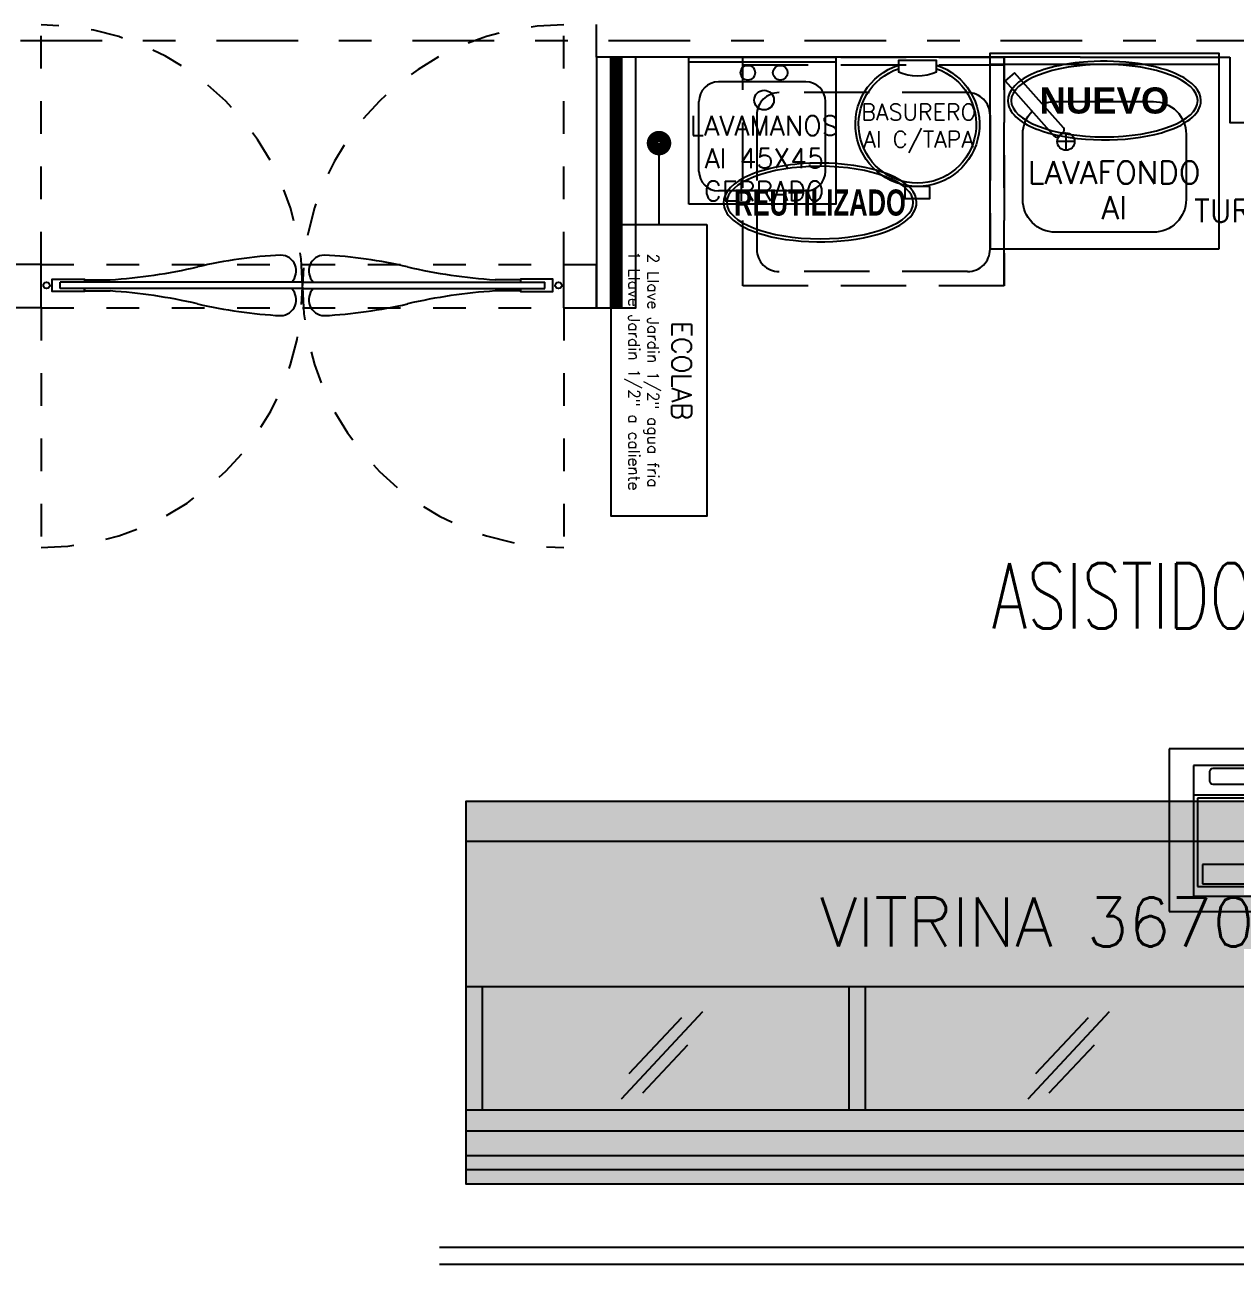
# Model space of a CAD drawing. Header units: millimetres. Extents: x 340 to 1003762, y 22 to 362022.
# Drawn here: x 416.212 to 419.917, y 86.601 to 90.395 of the extents above; entities that cross this region are included whole.
import ezdxf
from ezdxf.enums import TextEntityAlignment as Align
from ezdxf.xclip import XClip

# ---------------------------------------------------------------- set-up
doc = ezdxf.new("R2010")
doc.units = ezdxf.units.MM
doc.header["$XCLIPFRAME"] = 0
for name, pattern in [('LSBB_P_002 - PLANTA 1° NIVEL SALA DE VENTAS$0$000_ALTILLO PROPUESTA$0$HIDDEN', [0.375, 0.25, -0.125]), ('LSBB_P_002 - PLANTA 1° NIVEL SALA DE VENTAS$0$CONTINUOS', [0]), ('LSBB_P_002 - PLANTA 1° NIVEL SALA DE VENTAS$0$DASHDOT2', [0.5, 0.25, -0.125, 0, -0.125]), ('LSBB_P_002 - PLANTA 1° NIVEL SALA DE VENTAS$0$DASHED', [0.75, 0.5, -0.25]), ('LSBB_P_002 - PLANTA 1° NIVEL SALA DE VENTAS$0$HIDDEN2', [0.1875, 0.125, -0.0625])]:
    doc.linetypes.add(name, pattern=pattern)
for name, color, linetype in [('LSBB_P_002 - PLANTA 1° NIVEL SALA DE VENTAS$0$A-ACTIVOS NUEVOS', 20, 'Continuous'), ('LSBB_P_002 - PLANTA 1° NIVEL SALA DE VENTAS$0$A-ACTIVOS REUTILIZADOS', 7, 'Continuous'), ('LSBB_P_002 - PLANTA 1° NIVEL SALA DE VENTAS$0$A-Artefactos', 8, 'Continuous'), ('LSBB_P_002 - PLANTA 1° NIVEL SALA DE VENTAS$0$A-DEMOLICIONES', 30, 'LSBB_P_002 - PLANTA 1° NIVEL SALA DE VENTAS$0$DASHED'), ('LSBB_P_002 - PLANTA 1° NIVEL SALA DE VENTAS$0$A-Equipamiento acero inox', 8, 'Continuous'), ('LSBB_P_002 - PLANTA 1° NIVEL SALA DE VENTAS$0$A-LAYOUT', 7, 'Continuous'), ('LSBB_P_002 - PLANTA 1° NIVEL SALA DE VENTAS$0$A-MOBILIARIO', 8, 'Continuous'), ('LSBB_P_002 - PLANTA 1° NIVEL SALA DE VENTAS$0$A-MUEBLES FRIO', 2, 'Continuous'), ('LSBB_P_002 - PLANTA 1° NIVEL SALA DE VENTAS$0$A-PANEL CAMARA NUEVO', 10, 'LSBB_P_002 - PLANTA 1° NIVEL SALA DE VENTAS$0$CONTINUOS'), ('LSBB_P_002 - PLANTA 1° NIVEL SALA DE VENTAS$0$A-SALA DEFENSAS', 9, 'Continuous'), ('LSBB_P_002 - PLANTA 1° NIVEL SALA DE VENTAS$0$A-SE CONSTRUYE RELLENO', 10, 'LSBB_P_002 - PLANTA 1° NIVEL SALA DE VENTAS$0$CONTINUOS'), ('LSBB_P_002 - PLANTA 1° NIVEL SALA DE VENTAS$0$A-Textos', 2, 'Continuous'), ('LSBB_P_002 - PLANTA 1° NIVEL SALA DE VENTAS$0$A-TRAS-EQPM', 8, 'Continuous'), ('LSBB_P_002 - PLANTA 1° NIVEL SALA DE VENTAS$0$E-TABIQUE-CAMARA', 1, 'Continuous'), ('LSBB_P_002 - PLANTA 1° NIVEL SALA DE VENTAS$0$EJES', 8, 'LSBB_P_002 - PLANTA 1° NIVEL SALA DE VENTAS$0$DASHDOT2'), ('LSBB_P_002 - PLANTA 1° NIVEL SALA DE VENTAS$0$LAYOUT$0$A-SALA-HATCH-FIAMBRES', 30, 'Continuous'), ('LSBB_P_002 - PLANTA 1° NIVEL SALA DE VENTAS$0$LLAVES ECOLAB', 90, 'Continuous'), ('LSBB_P_002 - PLANTA 1° NIVEL SALA DE VENTAS$0$PUERTAS', 2, 'Continuous'), ('XREF', 7, 'Continuous')]:
    doc.layers.add(name, color=color, linetype=linetype)
doc.styles.add('LSBB_P_002 - PLANTA 1° NIVEL SALA DE VENTAS$0$ARIAL', font='')
doc.styles.add('LSBB_P_002 - PLANTA 1° NIVEL SALA DE VENTAS$0$century gothic', font='GOTHIC.TTF')
doc.styles.add('LSBB_P_002 - PLANTA 1° NIVEL SALA DE VENTAS$0$REF-LAYOUT N+0.00 E 03$0$REF-LAYOUT N+0.00 E 02$0$1301_Sala de Venta$0$ARQ', font='SIMPLEX.shx')
doc.styles.add('LSBB_P_002 - PLANTA 1° NIVEL SALA DE VENTAS$0$ROMANS', font='romans')
doc.styles.get('LSBB_P_002 - PLANTA 1° NIVEL SALA DE VENTAS$0$ARIAL').set_extended_font_data('Arial', bold=True)

# ---------------------------------------------------------------- blocks, each defined once
blk = doc.blocks.new('LSBB_P_002 - PLANTA 1° NIVEL SALA DE VENTAS$0$A$C6D5A0C58')
at = {"layer": 'LSBB_P_002 - PLANTA 1° NIVEL SALA DE VENTAS$0$A-ACTIVOS REUTILIZADOS', "extrusion": (0, 0, -1)}
blk.add_ellipse((0, 0), major_axis=(0.2855, 0), ratio=0.388575, dxfattribs=at)
at = {"layer": 'LSBB_P_002 - PLANTA 1° NIVEL SALA DE VENTAS$0$A-ACTIVOS REUTILIZADOS'}
blk.add_open_spline([(0.2955, 0), (0.2955, -0.021), (0.2828, -0.0409), (0.2407, -0.0737), (0.2108, -0.0875), (0.0693, -0.1291), (-0.0893, -0.1272), (-0.2453, -0.0748), (-0.2842, -0.048), (-0.3027, 0.019), (-0.2777, 0.0523), (-0.188, 0.0987), (-0.1218, 0.1143), (0.0524, 0.1263), (0.163, 0.1102), (0.2698, 0.0572), (0.2955, 0.0303), (0.2955, 0)], degree=3, knots=[0, 0, 0, 0, 0.461791, 0.461791, 0.923583, 0.923583, 2.283227, 2.283227, 3.034626, 3.034626, 3.786024, 3.786024, 4.537423, 4.537423, 5.618495, 5.618495, 6.283185, 6.283185, 6.283185, 6.283185], dxfattribs=at)
at = {"layer": 'LSBB_P_002 - PLANTA 1° NIVEL SALA DE VENTAS$0$A-ACTIVOS REUTILIZADOS', "style": 'LSBB_P_002 - PLANTA 1° NIVEL SALA DE VENTAS$0$ARIAL', "width": 0.7}
blk.add_text('REUTILIZADO', height=0.08, dxfattribs=at).set_placement((0, 0), align=Align.MIDDLE_CENTER)
blk = doc.blocks.new('LSBB_P_002 - PLANTA 1° NIVEL SALA DE VENTAS$0$Basurero a.inox con tapa')
at = {"layer": 'LSBB_P_002 - PLANTA 1° NIVEL SALA DE VENTAS$0$A-TRAS-EQPM'}
blk.add_lwpolyline([(36252.54, -6635.72), (36256.2, -6635.72), (36256.2, -6647.33), (36252.54, -6647.33)], dxfattribs=at)
blk.add_lwpolyline([(36217.61, -6637.72), (36217.61, -6645.33), (36213.95, -6645.33), (36213.95, -6637.72)], close=True, dxfattribs=at)
at = {"layer": 'LSBB_P_002 - PLANTA 1° NIVEL SALA DE VENTAS$0$A-TRAS-EQPM', "ltscale": 3}
for radius, start, end in [(19, 17.787, 342.213), (18, 18.8112, 341.1888)]:
    blk.add_arc((36236.61, -6641.52), radius, start, end, dxfattribs=at)
at = {"layer": 'LSBB_P_002 - PLANTA 1° NIVEL SALA DE VENTAS$0$A-TRAS-EQPM'}
blk.add_arc((36266.36, -6641.52), 14.99, 157.2212, 202.7788, dxfattribs=at)
blk = doc.blocks.new('LSBB_P_002 - PLANTA 1° NIVEL SALA DE VENTAS$0$BAS')
at = {"layer": 'LSBB_P_002 - PLANTA 1° NIVEL SALA DE VENTAS$0$A-TRAS-EQPM', "linetype": 'Continuous', "extrusion": (0, 0, -1), "xscale": 0.01, "yscale": 0.01, "zscale": -0.01}
blk.add_blockref('LSBB_P_002 - PLANTA 1° NIVEL SALA DE VENTAS$0$Basurero a.inox con tapa', (-813.2584, 115.2507), dxfattribs=at)
at = {"layer": 'LSBB_P_002 - PLANTA 1° NIVEL SALA DE VENTAS$0$A-MOBILIARIO', "ltscale": 0.25, "insert": (450.9047, 48.8395), "char_height": 0.05, "width": 1.146377, "attachment_point": 5, "rotation": 90, "style": 'LSBB_P_002 - PLANTA 1° NIVEL SALA DE VENTAS$0$ROMANS'}
blk.add_mtext('\\A1;BASURERO\\PAI C/TAPA', dxfattribs=at)
blk = doc.blocks.new('LSBB_P_002 - PLANTA 1° NIVEL SALA DE VENTAS$0$PPL doble')
at = {"layer": 'LSBB_P_002 - PLANTA 1° NIVEL SALA DE VENTAS$0$PUERTAS'}
for p, q in [((0, -0.1323), (0, 0)), ((0.1002, 0), (0, 0)), ((0.1002, -0.1323), (0.1002, 0)), ((1.6985, -0.1323), (1.6985, 0)), ((1.6985, 0), (1.7987, 0)), ((1.7987, -0.1323), (1.7987, 0)), ((0.1002, -0.1323), (0, -0.1323)), ((1.6985, -0.1323), (1.7987, -0.1323))]:
    blk.add_line(p, q, dxfattribs=at)
at = {"layer": 'LSBB_P_002 - PLANTA 1° NIVEL SALA DE VENTAS$0$PUERTAS', "color": 8, "linetype": 'LSBB_P_002 - PLANTA 1° NIVEL SALA DE VENTAS$0$HIDDEN2', "ltscale": 0.5}
for p, q in [((0.1002, 0), (1.6985, 0)), ((0.1002, -0.1323), (1.6985, -0.1323))]:
    blk.add_line(p, q, dxfattribs=at)
at = {"layer": 'LSBB_P_002 - PLANTA 1° NIVEL SALA DE VENTAS$0$PUERTAS', "color": 2, "ltscale": 0.5}
for p, q in [((0.1582, -0.0733), (0.1582, -0.0535)), ((0.8994, -0.0535), (0.1582, -0.0535)), ((0.8994, -0.0733), (0.1582, -0.0733)), ((0.8994, -0.0733), (0.8994, -0.0535)), ((0.8994, -0.0733), (0.8994, -0.0535)), ((0.8994, -0.0733), (0.8994, -0.0535)), ((0.8994, -0.0733), (0.8994, -0.0535)), ((0.8994, -0.0535), (1.6406, -0.0535)), ((0.8994, -0.0733), (1.6406, -0.0733)), ((1.6406, -0.0733), (1.6406, -0.0535))]:
    blk.add_line(p, q, dxfattribs=at)
at = {"layer": 'LSBB_P_002 - PLANTA 1° NIVEL SALA DE VENTAS$0$PUERTAS', "color": 4}
for p, q in [((0.2328, -0.0463), (0.2328, -0.0535)), ((0.2328, -0.0463), (0.3107, -0.0463)), ((0.2328, -0.0805), (0.2328, -0.0733)), ((1.566, -0.0463), (1.488, -0.0463)), ((1.566, -0.0463), (1.566, -0.0535)), ((1.566, -0.0805), (1.566, -0.0733)), ((0.2328, -0.0805), (0.3107, -0.0805)), ((1.566, -0.0805), (1.488, -0.0805))]:
    blk.add_line(p, q, dxfattribs=at)
at = {"layer": 'LSBB_P_002 - PLANTA 1° NIVEL SALA DE VENTAS$0$PUERTAS', "color": 8, "linetype": 'LSBB_P_002 - PLANTA 1° NIVEL SALA DE VENTAS$0$HIDDEN2', "ltscale": 0.5}
for points in [[(0.1002, 0), (0.1002, 0.733)], [(1.6985, 0), (1.6985, 0.733)], [(0.1002, -0.1323), (0.1002, -0.8653)], [(1.6985, -0.1323), (1.6985, -0.8653)]]:
    blk.add_lwpolyline(points, dxfattribs=at)
at = {"layer": 'LSBB_P_002 - PLANTA 1° NIVEL SALA DE VENTAS$0$PUERTAS', "color": 4, "elevation": 0.0106}
for points in [[(0.2328, -0.0733), (0.2328, -0.0825), (0.1337, -0.0825), (0.1337, -0.0446), (0.2328, -0.0446), (0.2328, -0.0535)], [(1.566, -0.0733), (1.566, -0.0825), (1.6651, -0.0825), (1.6651, -0.0446), (1.566, -0.0446), (1.566, -0.0535)]]:
    blk.add_lwpolyline(points, dxfattribs=at)
at = {"layer": 'LSBB_P_002 - PLANTA 1° NIVEL SALA DE VENTAS$0$PUERTAS', "color": 4}
for centre in [(0.1167, -0.0634, 0.0106), (1.6821, -0.0634, 0.0106)]:
    blk.add_circle(centre, 0.0099, dxfattribs=at)
at = {"layer": 'LSBB_P_002 - PLANTA 1° NIVEL SALA DE VENTAS$0$PUERTAS', "color": 8, "linetype": 'LSBB_P_002 - PLANTA 1° NIVEL SALA DE VENTAS$0$HIDDEN2', "ltscale": 0.5}
for centre, start, end in [((0.1002, -0.0661), 0.1969, 90), ((1.6986, -0.0662), 90.0017, 179.8007), ((0.1002, -0.0661), 270, 359.8031), ((1.6986, -0.0661), 180.1993, 269.9983)]:
    blk.add_arc(centre, 0.7992, start, end, dxfattribs=at)
at = {"layer": 'LSBB_P_002 - PLANTA 1° NIVEL SALA DE VENTAS$0$PUERTAS', "color": 4}
for centre, radius, start, end in [((0.9126, -1.451, 0.0106), 1.4824, 93.0688, 103.029), ((0.8315, -0.0194, 0.0106), 0.0486, 315.4476, 87.9321), ((0.9672, -0.0194, 0.0106), 0.0486, 92.0679, 224.5524), ((0.8861, -1.451, 0.0106), 1.4824, 76.971, 86.9312), ((0.2042, 1.6036, 0.0106), 1.6533, 273.6938, 283.0823), ((1.5945, 1.6036, 0.0106), 1.6533, 256.9177, 266.3062), ((0.8315, -0.1074, 0.0106), 0.0486, 272.0679, 44.5524), ((0.9672, -0.1074, 0.0106), 0.0486, 135.4476, 267.9321), ((0.2042, -1.7304, 0.0106), 1.6533, 76.9177, 86.3062), ((1.5945, -1.7304, 0.0106), 1.6533, 93.6938, 103.0823), ((0.9126, 1.3242, 0.0106), 1.4824, 256.971, 266.9312), ((0.8861, 1.3242, 0.0106), 1.4824, 273.0688, 283.029)]:
    blk.add_arc(centre, radius, start, end, dxfattribs=at)
blk = doc.blocks.new('LSBB_P_002 - PLANTA 1° NIVEL SALA DE VENTAS$0$LLAVE ECOLAB')
at = {"layer": 'LSBB_P_002 - PLANTA 1° NIVEL SALA DE VENTAS$0$LLAVES ECOLAB', "color": 8}
blk.add_lwpolyline([(-1.5014, 0.5435), (-1.5014, 1.4369), (-1.2086, 1.4369), (-1.2086, 0.5435)], close=True, dxfattribs=at)
for points in [[(-1.355, 0.5435), (-1.355, 0.2948)], [(-1.355, 0.5107), (-1.355, 0.2948)]]:
    blk.add_lwpolyline(points, dxfattribs=at)
at = {"layer": 'LSBB_P_002 - PLANTA 1° NIVEL SALA DE VENTAS$0$LLAVES ECOLAB', "color": 8, "const_width": 0.035}
blk.add_lwpolyline([(-1.375, 0.2948, 1), (-1.335, 0.2948, 1)], format="xyb", close=True, dxfattribs=at)
blk.add_lwpolyline([(-1.375, 0.2948, 1), (-1.335, 0.2948, 1)], format="xyb", close=True, dxfattribs=at)
at = {"layer": 'LSBB_P_002 - PLANTA 1° NIVEL SALA DE VENTAS$0$A-MOBILIARIO', "ltscale": 0.25, "insert": (-1.3522, 0.9916), "char_height": 0.06, "width": 1.146377, "attachment_point": 5, "rotation": 90, "style": 'LSBB_P_002 - PLANTA 1° NIVEL SALA DE VENTAS$0$ROMANS'}
blk.add_mtext('\\A1;ECOLAB\\P{\\H0.58333x;2 Llave Jardin 1/2" agua fria\\P1 Llave Jardin 1/2" a caliente}', dxfattribs=at)
blk = doc.blocks.new('LSBB_P_002 - PLANTA 1° NIVEL SALA DE VENTAS$0$A$C529333AF')
at = {"layer": 'LSBB_P_002 - PLANTA 1° NIVEL SALA DE VENTAS$0$A-ACTIVOS NUEVOS', "extrusion": (0, 0, -1)}
blk.add_ellipse((0, 0), major_axis=(0.2855, 0), ratio=0.388575, dxfattribs=at)
at = {"layer": 'LSBB_P_002 - PLANTA 1° NIVEL SALA DE VENTAS$0$A-ACTIVOS NUEVOS'}
blk.add_open_spline([(0.2955, 0), (0.2955, -0.021), (0.2828, -0.0409), (0.2407, -0.0737), (0.2108, -0.0875), (0.0693, -0.1291), (-0.0893, -0.1272), (-0.2453, -0.0748), (-0.2842, -0.048), (-0.3027, 0.019), (-0.2777, 0.0523), (-0.188, 0.0987), (-0.1218, 0.1143), (0.0524, 0.1263), (0.163, 0.1102), (0.2698, 0.0572), (0.2955, 0.0303), (0.2955, 0)], degree=3, knots=[0, 0, 0, 0, 0.461791, 0.461791, 0.923583, 0.923583, 2.283227, 2.283227, 3.034626, 3.034626, 3.786024, 3.786024, 4.537423, 4.537423, 5.618495, 5.618495, 6.283185, 6.283185, 6.283185, 6.283185], dxfattribs=at)
at = {"layer": 'LSBB_P_002 - PLANTA 1° NIVEL SALA DE VENTAS$0$A-ACTIVOS NUEVOS', "insert": (0, 0), "char_height": 0.08, "attachment_point": 5, "style": 'LSBB_P_002 - PLANTA 1° NIVEL SALA DE VENTAS$0$ARIAL'}
blk.add_mtext_dynamic_manual_height_columns('NUEVO', width=0.536552, gutter_width=0.7, heights=[0], dxfattribs=at)
blk = doc.blocks.new('LSBB_P_002 - PLANTA 1° NIVEL SALA DE VENTAS$0$REF-LAYOUT N+0.00 E 03$0$REF-LAYOUT N+0.00 E 02$0$1301_Sala de Venta$0$VITRINA_3670_X_1170')
h = blk.add_hatch(color=256)
h.dxf.hatch_style = 1
h.paths.add_polyline_path([(-3160.84, -5233.77), (-3527.84, -5233.77), (-3527.84, -5350.77), (-3160.84, -5350.77)])
h.paths.add_polyline_path([(-3423.25, -5281.93), (-3264.33, -5281.93), (-3264.33, -5259.43), (-3423.25, -5259.43)], flags=24)
at = {"layer": 'LSBB_P_002 - PLANTA 1° NIVEL SALA DE VENTAS$0$A-MUEBLES FRIO', "linetype": 'Continuous'}
for p, q in [((-3527.84, -5245.92), (-3160.84, -5245.92)), ((-3527.84, -5290.42), (-3160.84, -5290.42)), ((-3410.44, -5328.14), (-3410.44, -5290.42)), ((-3405.44, -5328.14), (-3405.44, -5290.42)), ((-3283.14, -5328.14), (-3283.14, -5290.42)), ((-3278.14, -5328.14), (-3278.14, -5290.42)), ((-3455.41, -5298.14), (-3480.24, -5324.9)), ((-3461.82, -5299.98), (-3477.94, -5317.16)), ((-3330.93, -5298.14), (-3355.76, -5324.9)), ((-3337.34, -5299.98), (-3353.46, -5317.16)), ((-3211.92, -5298.14), (-3236.76, -5324.9)), ((-3218.33, -5299.98), (-3234.45, -5317.16)), ((-3459.94, -5308.33), (-3473.79, -5323.01)), ((-3335.46, -5308.33), (-3349.32, -5323.01)), ((-3216.46, -5308.33), (-3230.31, -5323.01)), ((-3527.84, -5328.14), (-3160.84, -5328.14)), ((-3527.84, -5334.6), (-3160.84, -5334.6)), ((-3527.84, -5342.14), (-3160.84, -5342.14)), ((-3527.84, -5346.45), (-3160.84, -5346.45))]:
    blk.add_line(p, q, dxfattribs=at)
blk.add_lwpolyline([(-3160.84, -5233.77), (-3527.84, -5233.77), (-3527.84, -5350.77), (-3160.84, -5350.77)], close=True, dxfattribs=at)
for points in [[(-3522.84, -5290.42), (-3522.84, -5328.14)], [(-3165.84, -5328.14), (-3165.84, -5290.42)]]:
    blk.add_lwpolyline(points, dxfattribs=at)
at = {"layer": 'LSBB_P_002 - PLANTA 1° NIVEL SALA DE VENTAS$0$A-MUEBLES FRIO', "insert": (-3419.5, -5263.18), "char_height": 15, "attachment_point": 1, "style": 'LSBB_P_002 - PLANTA 1° NIVEL SALA DE VENTAS$0$REF-LAYOUT N+0.00 E 03$0$REF-LAYOUT N+0.00 E 02$0$1301_Sala de Venta$0$ARQ'}
blk.add_mtext('VITRINA 3670', dxfattribs=at)
blk = doc.blocks.new('LSBB_P_002 - PLANTA 1° NIVEL SALA DE VENTAS$0$Balanza VA')
at = {"layer": 'LSBB_P_002 - PLANTA 1° NIVEL SALA DE VENTAS$0$A-TRAS-EQPM'}
for p, q in [((-41358.6, 6380.36, 0), (-41358.6, 6430.17, 0)), ((-41358.6, 6430.17, 0), (-41303.6, 6430.17, 0)), ((-41358.6, 6430.17, 0), (-41303.6, 6430.17, 0)), ((-41303.6, 6430.17, 0), (-41303.6, 6380.36, 0)), ((-41351.1, 6385.1, 0), (-41351.1, 6425.1, 0)), ((-41351.1, 6425.1, 0), (-41311.1, 6425.1, 0)), ((-41351.1, 6385.1, 0), (-41351.1, 6425.1, 0)), ((-41317.14, 6424.24, 0), (-41343.68, 6424.24, 0)), ((-41311.1, 6425.1, 0), (-41311.1, 6385.1, 0)), ((-41344.68, 6423.24, 0), (-41344.68, 6420.3, 0)), ((-41316.14, 6420.3, 0), (-41316.14, 6423.24, 0)), ((-41343.68, 6419.3, 0), (-41317.14, 6419.3, 0)), ((-41311.1, 6416.1, 0), (-41351.1, 6416.1, 0)), ((-41349.85, 6388.1, 0), (-41349.85, 6415.1, 0)), ((-41349.85, 6415.1, 0), (-41312.35, 6415.1, 0)), ((-41312.35, 6415.1, 0), (-41312.35, 6388.1, 0)), ((-41328.29, 6388.83, 0), (-41328.29, 6394.75, 0)), ((-41328.29, 6394.75, 0), (-41313.84, 6394.75, 0)), ((-41313.84, 6394.75, 0), (-41313.84, 6388.83, 0)), ((-41312.35, 6388.1, 0), (-41349.85, 6388.1, 0)), ((-41313.84, 6388.83, 0), (-41328.29, 6388.83, 0)), ((-41311.1, 6385.1, 0), (-41351.1, 6385.1, 0)), ((-41311.1, 6385.1, 0), (-41351.1, 6385.1, 0)), ((-41303.6, 6380.36, 0), (-41358.6, 6380.36, 0))]:
    blk.add_line(p, q, dxfattribs=at)
for centre, start, end in [((-41343.68, 6423.24, 0), 90, 180), ((-41317.14, 6423.24, 0), 0, 90), ((-41343.68, 6420.3, 0), 180, 270), ((-41317.14, 6420.3, 0), 270, 0)]:
    blk.add_arc(centre, 1, start, end, dxfattribs=at)
blk = doc.blocks.new('LSBB_P_002 - PLANTA 1° NIVEL SALA DE VENTAS$0$SVLY')
at = {"layer": 'LSBB_P_002 - PLANTA 1° NIVEL SALA DE VENTAS$0$A-SALA DEFENSAS', "color": 1, "linetype": 'Continuous'}
for p, q in [((1039.0382, 301.472), (1032.7698, 301.472)), ((1032.7698, 301.4208), (1039.0782, 301.4214))]:
    blk.add_line(p, q, dxfattribs=at)
at = {"layer": 'LSBB_P_002 - PLANTA 1° NIVEL SALA DE VENTAS$0$A-TRAS-EQPM', "xscale": -0.01, "yscale": 0.01, "zscale": 0.01, "rotation": 359.9999999091198}
blk.add_blockref('LSBB_P_002 - PLANTA 1° NIVEL SALA DE VENTAS$0$Balanza VA', (621.9674, 238.6965, 0), dxfattribs=at)
at = {"layer": 'LSBB_P_002 - PLANTA 1° NIVEL SALA DE VENTAS$0$LAYOUT$0$A-SALA-HATCH-FIAMBRES', "xscale": 0.01, "yscale": 0.01, "zscale": 0.01}
blk.add_blockref('LSBB_P_002 - PLANTA 1° NIVEL SALA DE VENTAS$0$REF-LAYOUT N+0.00 E 03$0$REF-LAYOUT N+0.00 E 02$0$1301_Sala de Venta$0$VITRINA_3670_X_1170', (1068.1291, 355.1749), dxfattribs=at)
blk = doc.blocks.new('LSBB_P_002 - PLANTA 1° NIVEL SALA DE VENTAS$0$DEMOL')
at = {"layer": 'LSBB_P_002 - PLANTA 1° NIVEL SALA DE VENTAS$0$A-DEMOLICIONES', "linetype": 'LSBB_P_002 - PLANTA 1° NIVEL SALA DE VENTAS$0$000_ALTILLO PROPUESTA$0$HIDDEN', "ltscale": 0.8}
for p, q in [((1034.4984, 305.1156), (1033.6984, 305.1156)), ((1033.6984, 304.4156), (1033.6984, 305.1156)), ((1033.6984, 304.4156), (1033.6984, 305.1156)), ((1033.6984, 305.1156), (1034.4984, 305.1156)), ((1034.4984, 305.1156), (1034.4984, 304.4156)), ((1034.4984, 304.4156), (1034.4984, 305.1156)), ((1034.4984, 304.4156), (1034.4984, 305.1156)), ((1034.4984, 305.0911), (1033.6984, 305.0911)), ((1034.387, 305.0074), (1033.8099, 305.0074)), ((1033.7413, 304.9388), (1033.7413, 304.528)), ((1034.4556, 304.9388), (1034.4556, 304.528)), ((1034.387, 304.4595), (1033.8099, 304.4595)), ((1034.4984, 304.4156), (1033.6984, 304.4156)), ((1034.4984, 304.4156), (1033.6984, 304.4156))]:
    blk.add_line(p, q, dxfattribs=at)
for centre, start, end in [((1033.8099, 304.9388), 90, 180), ((1034.387, 304.9388), 0, 90), ((1033.8099, 304.528), 180, 270), ((1034.387, 304.528), 270, 0)]:
    blk.add_arc(centre, 0.0686, start, end, dxfattribs=at)
blk = doc.blocks.new('LSBB_P_002 - PLANTA 1° NIVEL SALA DE VENTAS', base_point=(223.5696, 14.2202))
at = {"layer": 'LSBB_P_002 - PLANTA 1° NIVEL SALA DE VENTAS$0$A-Artefactos'}
for p, q in [((833.9832, 305.1156), (833.5332, 305.1156)), ((833.9832, 305.1006), (833.5332, 305.1006)), ((835.1556, 305.0939), (834.4556, 305.0939)), ((833.8919, 305.0406), (833.6244, 305.0406)), ((833.5644, 304.7664), (833.5644, 304.9806)), ((833.9519, 304.7664), (833.9519, 304.9806)), ((834.6878, 304.884), (834.6878, 304.8309)), ((834.7144, 304.8575), (834.6612, 304.8575)), ((833.8919, 304.7064), (833.6244, 304.7064))]:
    blk.add_line(p, q, dxfattribs=at)
for points in [[(833.5332, 304.6656), (833.5332, 305.1156), (833.9832, 305.1156), (833.9832, 304.6656)], [(835.1556, 304.528), (834.4556, 304.528), (834.4556, 305.128), (835.1556, 305.128)]]:
    blk.add_lwpolyline(points, close=True, dxfattribs=at)
blk.add_lwpolyline([(834.5307, 305.0685), (834.5022, 305.0433), (834.6518, 304.8746, 0.414214), (834.6659, 304.8738), (834.6794, 304.8857, 0.414214), (834.6802, 304.8999)], format="xyb", close=True, dxfattribs=at)
blk.add_lwpolyline([(834.6162, 304.9721, -0.101577), (834.6556, 304.9802), (834.9556, 304.9802, -0.414214), (835.0556, 304.8802), (835.0556, 304.6802, -0.414214), (834.9556, 304.5802), (834.6556, 304.5802, -0.414214), (834.5556, 304.6802), (834.5556, 304.8802, -0.197506), (834.5845, 304.9505, -0.197506)], format="xyb", dxfattribs=at)
for centre, radius in [((833.7141, 305.0683), 0.0225), ((833.8135, 305.0683), 0.0225), ((833.7638, 304.9845), 0.03), ((834.6878, 304.8575), 0.0266)]:
    blk.add_circle(centre, radius, dxfattribs=at)
for centre, start, end in [((833.6244, 304.9806), 90, 180), ((833.8919, 304.9806), 0, 90), ((833.6244, 304.7664), 180, 270), ((833.8919, 304.7664), 270, 0)]:
    blk.add_arc(centre, 0.06, start, end, dxfattribs=at)
at = {"layer": 'LSBB_P_002 - PLANTA 1° NIVEL SALA DE VENTAS$0$A-PANEL CAMARA NUEVO'}
blk.add_lwpolyline([(833.2513, 305.1156), (833.2513, 304.3485), (833.3713, 304.3485), (833.3713, 305.1156)], dxfattribs=at)
at = {"layer": 'LSBB_P_002 - PLANTA 1° NIVEL SALA DE VENTAS$0$A-SE CONSTRUYE RELLENO', "const_width": 0.04}
blk.add_lwpolyline([(833.3113, 304.3485), (833.3113, 305.1156)], dxfattribs=at)
at = {"layer": 'LSBB_P_002 - PLANTA 1° NIVEL SALA DE VENTAS$0$E-TABIQUE-CAMARA'}
blk.add_line((834.7313, 305.1156), (835.1895, 305.1156), dxfattribs=at)
blk.add_line((834.7313, 305.1156), (835.1895, 305.1156), dxfattribs=at)
for points in [[(834.7313, 305.1156), (833.2513, 305.1156), (833.2513, 305.2156)], [(835.1895, 305.1156), (835.1895, 304.9156), (835.6895, 304.9156), (835.6895, 305.1156)]]:
    blk.add_lwpolyline(points, dxfattribs=at)
at = {"layer": 'LSBB_P_002 - PLANTA 1° NIVEL SALA DE VENTAS$0$EJES'}
blk.add_line((879.7376, 305.1656), (769.0572, 305.1656), dxfattribs=at)
at = {"layer": 'LSBB_P_002 - PLANTA 1° NIVEL SALA DE VENTAS$0$A-ACTIVOS NUEVOS'}
blk.add_blockref('LSBB_P_002 - PLANTA 1° NIVEL SALA DE VENTAS$0$A$C529333AF', (834.8056, 304.9829), dxfattribs=at)
at = {"layer": 'LSBB_P_002 - PLANTA 1° NIVEL SALA DE VENTAS$0$A-ACTIVOS REUTILIZADOS'}
blk.add_blockref('LSBB_P_002 - PLANTA 1° NIVEL SALA DE VENTAS$0$A$C6D5A0C58', (833.935, 304.671), dxfattribs=at)
at = {"layer": 'LSBB_P_002 - PLANTA 1° NIVEL SALA DE VENTAS$0$A-DEMOLICIONES'}
blk.add_blockref('LSBB_P_002 - PLANTA 1° NIVEL SALA DE VENTAS$0$DEMOL', (-200, 0), dxfattribs=at)
at = {"layer": 'LSBB_P_002 - PLANTA 1° NIVEL SALA DE VENTAS$0$A-Equipamiento acero inox', "color": 0, "rotation": 270}
blk.add_blockref('LSBB_P_002 - PLANTA 1° NIVEL SALA DE VENTAS$0$BAS', (785.3977, 755.8026), dxfattribs=at)
at = {"layer": 'LSBB_P_002 - PLANTA 1° NIVEL SALA DE VENTAS$0$A-LAYOUT', "color": 1}
blk.add_blockref('LSBB_P_002 - PLANTA 1° NIVEL SALA DE VENTAS$0$SVLY', (-200, 0), dxfattribs=at)
at = {"layer": 'LSBB_P_002 - PLANTA 1° NIVEL SALA DE VENTAS$0$LLAVES ECOLAB', "rotation": 180}
blk.add_blockref('LSBB_P_002 - PLANTA 1° NIVEL SALA DE VENTAS$0$LLAVE ECOLAB', (832.0872, 305.1477), dxfattribs=at)
at = {"layer": 'LSBB_P_002 - PLANTA 1° NIVEL SALA DE VENTAS$0$PUERTAS', "xscale": 1.001035087596847, "yscale": 1.001035087596847, "zscale": 1.001035087596847}
blk.add_blockref('LSBB_P_002 - PLANTA 1° NIVEL SALA DE VENTAS$0$PPL doble', (831.4507, 304.4809), dxfattribs=at)
at = {"layer": 'LSBB_P_002 - PLANTA 1° NIVEL SALA DE VENTAS$0$A-Artefactos', "style": 'LSBB_P_002 - PLANTA 1° NIVEL SALA DE VENTAS$0$ROMANS'}
for s, p in [('LAVAFONDO', (834.8355, 304.7629)), ('AI', (834.8355, 304.6554))]:
    blk.add_text(s, height=0.07, dxfattribs=at).set_placement(p, align=Align.MIDDLE)
at = {"layer": 'LSBB_P_002 - PLANTA 1° NIVEL SALA DE VENTAS$0$A-Equipamiento acero inox', "insert": (835.0676, 304.6105, 0.0009), "char_height": 0.07, "attachment_point": 7, "style": 'LSBB_P_002 - PLANTA 1° NIVEL SALA DE VENTAS$0$century gothic'}
blk.add_mtext_dynamic_manual_height_columns('\\pi0.012587;{\\Fromans|c0;\\C2;TURNOMATICO\\fArial|b0|i0|c0|p34;\\C256; }', width=0.718507, gutter_width=12.5, heights=[0], dxfattribs=at)
at = {"layer": 'LSBB_P_002 - PLANTA 1° NIVEL SALA DE VENTAS$0$A-MOBILIARIO', "ltscale": 0.25, "insert": (833.764, 304.8059), "char_height": 0.06, "width": 1.146377, "attachment_point": 5, "style": 'LSBB_P_002 - PLANTA 1° NIVEL SALA DE VENTAS$0$ROMANS'}
blk.add_mtext('\\A1;LAVAMANOS\\PAI 45X45\\PCERRADO', dxfattribs=at)
at = {"layer": 'LSBB_P_002 - PLANTA 1° NIVEL SALA DE VENTAS$0$A-Textos', "insert": (835.3554, 303.567), "char_height": 0.2, "width": 3.652653, "attachment_point": 2, "style": 'LSBB_P_002 - PLANTA 1° NIVEL SALA DE VENTAS$0$ROMANS'}
blk.add_mtext('{\\W0.7;ASISTIDO FIAMBRES}', dxfattribs=at)

msp = doc.modelspace()

# ---------------------------------------------------------------- block references
at = {"layer": 'XREF'}
ref = msp.add_blockref('LSBB_P_002 - PLANTA 1° NIVEL SALA DE VENTAS', (-191.719, -200.5998), dxfattribs=at)
XClip(ref).set_block_clipping_path([(755.454857474, 236.6800249606), (887.3150098981, 333.6713636781)])

doc.saveas('drawing.dxf')
